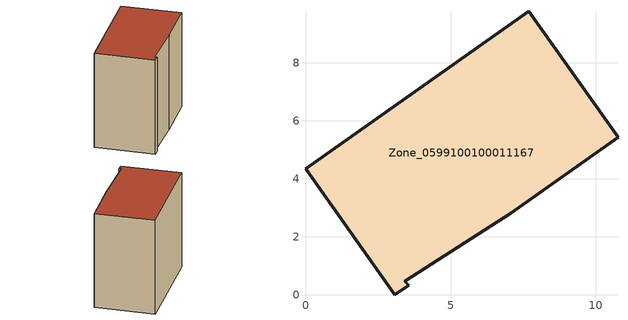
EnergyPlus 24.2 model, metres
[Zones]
Zone_0599100100011167
 floor ground (C_G): 0,4.35 7.69,9.78 10.76,5.43 7.06,2.82 3.41,0.47 3.55,0.34 3.08,0 z0
 wall outside (C_F): 7.69,9.78 0,4.35 3.08,0 3.55,0.34 3.41,0.47 7.06,2.82 10.76,5.43 7.69,9.78 z0:8.82
 roof outside (C_R): 3.08,0 3.55,0.34 3.41,0.47 7.06,2.82 10.76,5.43 7.69,9.78 0,4.35 z8.82
[BUILDING]
Pand.0599100100011167: North Axis=0; Terrain=City; Loads Convergence Tolerance Value=0.04; Temperature Convergence Tolerance Value=0.4; Solar Distribution=FullExterior; Maximum Number of Warmup Days=25; Minimum Number of Warmup Days=1
[Site:Location]
Rotterdam.The.Hague.AP_ZH_NLD Design_Conditions: Latitude=51.96; Longitude=4.45; Time Zone=1; Elevation=-4.5
[SITE:GROUNDTEMPERATURE:BUILDINGSURFACE]
18, 18, 18, 18, 18, 18, 18, 18, 18, 18, 18, 18
[MATERIAL] Thermal Absorptance=0.9; Solar Absorptance=0.7; Visible Absorptance=0.7
Name | Roughness | Thickness | Conductivity | Density | Specific Heat
G.TC.2015-2018 | MediumSmooth | 0.15 | 0.0428571 | 540 | 1210
F.TC.2015-2018 | Rough | 0.3 | 0.0666667 | 1920 | 840
R.TC.2015-2018 | MediumRough | 0.2 | 0.0333333 | 1500 | 1000
[CONSTRUCTION]
C_G: G.TC.2015-2018
C_F: F.TC.2015-2018
C_R: R.TC.2015-2018
[ZONE]
Zone_0599100100011167: Type=1; Multiplier=1; Ceiling Height=Autocalculate; Volume=Autocalculate; Floor Area=autocalculate; Part of Total Floor Area=Yes
[ZONEINFILTRATION:DESIGNFLOWRATE]
Infil_Zone_0599100100011167: Zone or ZoneList or Space or SpaceList=Zone_0599100100011167; Schedule=AlwaysOn; Design Flow Rate Calculation Method=Flow/Area; Flow Rate per Floor Area=0.0015; Constant Term Coefficient=1; Temperature Term Coefficient=0; Velocity Term Coefficient=0; Velocity Squared Term Coefficient=0
[HVACTEMPLATE:ZONE:IDEALLOADSAIRSYSTEM]
Zone_0599100100011167: Maximum Heating Supply Air Temperature=50; Minimum Cooling Supply Air Temperature=13; Maximum Heating Supply Air Humidity Ratio=0.0156; Minimum Cooling Supply Air Humidity Ratio=0.0077; Heating Limit=NoLimit; Cooling Limit=NoLimit; Dehumidification Control Type=ConstantSensibleHeatRatio; Cooling Sensible Heat Ratio=0.7; Dehumidification Setpoint=60; Humidification Control Type=None; Humidification Setpoint=30; Outdoor Air Method=None; Outdoor Air Flow Rate per Person=0.00944; Outdoor Air Flow Rate per Zone Floor Area=0; Outdoor Air Flow Rate per Zone=0; Demand Controlled Ventilation Type=None; Outdoor Air Economizer Type=NoEconomizer; Heat Recovery Type=None; Sensible Heat Recovery Effectiveness=0.7; Latent Heat Recovery Effectiveness=0.65
[ZONECONTROL:THERMOSTAT]
ThermostatControl_Zone_0599100100011167: Zone or ZoneList=Zone_0599100100011167; Control Type Schedule=DualSetpointControlType; Control 1=Thermostat_Zone_0599100100011167; Temperature Difference Between Cutout And Setpoint=0
[THERMOSTATSETPOINT:DUALSETPOINT]
Thermostat_Zone_0599100100011167: Heating Setpoint Temperature Schedule=HeatingSetpoint_Zone_0599100100011167; Cooling Setpoint Temperature Schedule=CoolingSetpoint_Zone_0599100100011167
[SCHEDULE:COMPACT]
HeatingSetpoint_Zone_0599100100011167: Through: 12/31, For: AllDays, Until: 24:00, 21
CoolingSetpoint_Zone_0599100100011167: Through: 12/31, For: AllDays, Until: 24:00, 24
DualSetpointControlType: Through: 12/31, For: AllDays, Until: 24:00, 4
AlwaysOn: Through: 12/31, For: AllDays, Until: 24:00, 1
